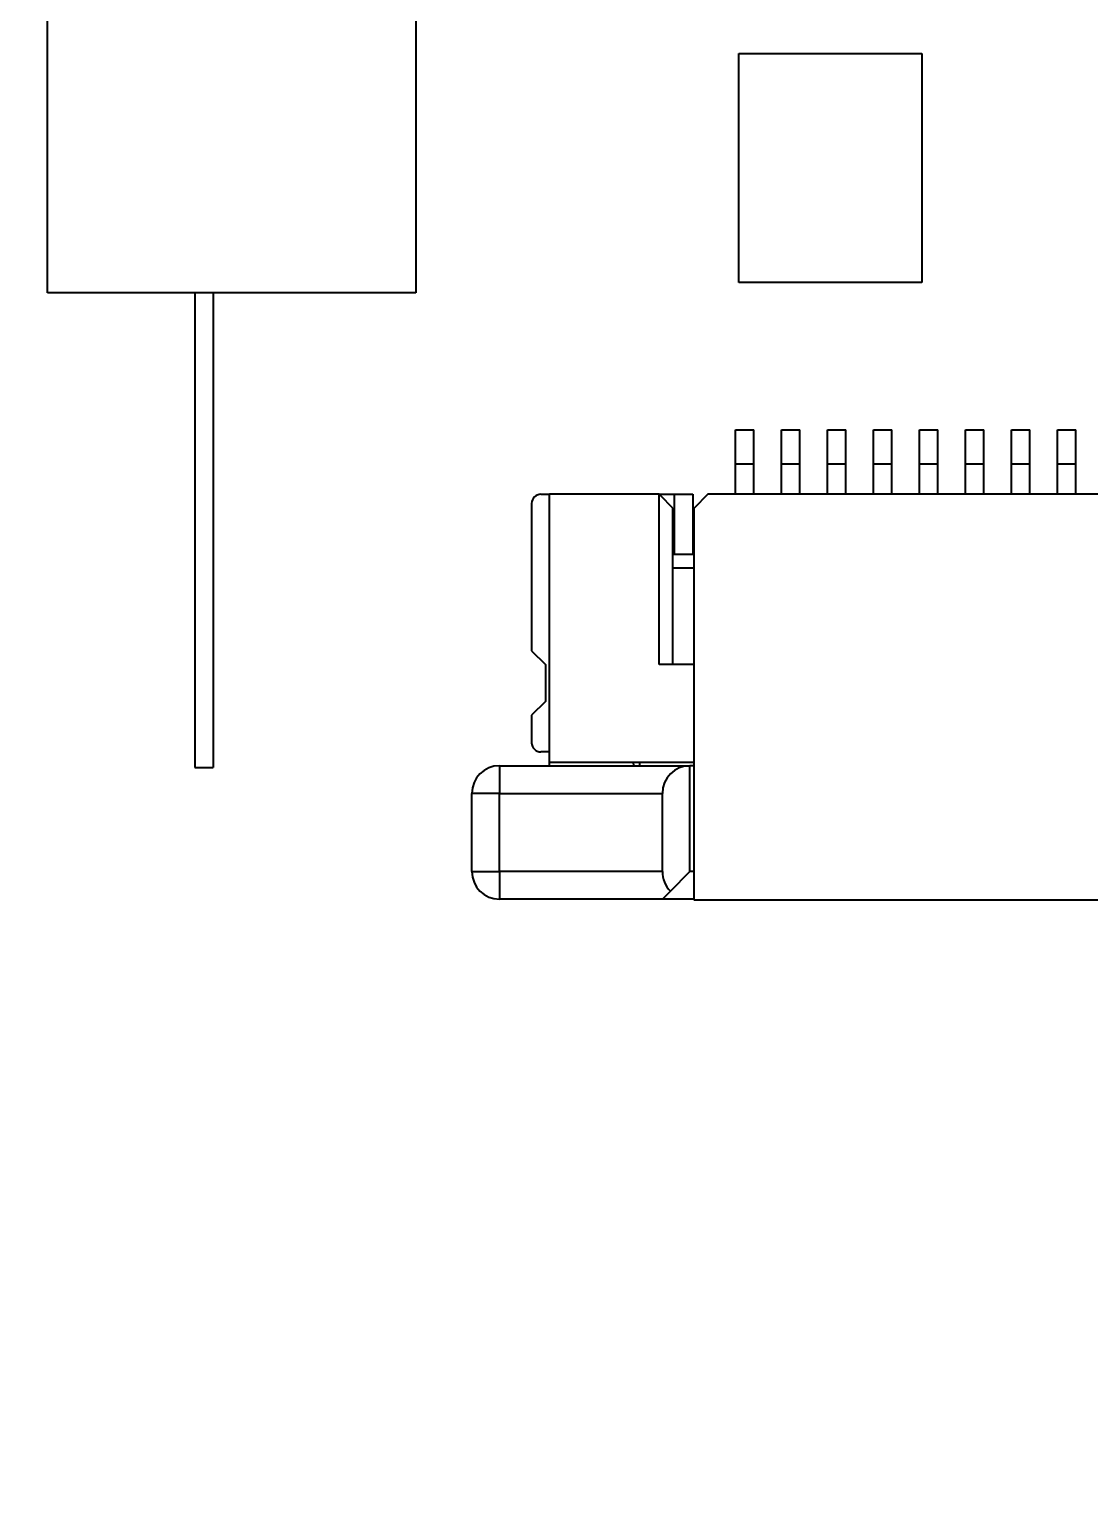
# Model space of a CAD drawing. Header units: millimetres. Extents: x 15 to 205, y 5 to 292.
# Drawn here: x 120.2 to 131.72, y 188.29 to 204.16 of the extents above; entities that cross this region are included whole.
import ezdxf

# ---------------------------------------------------------------- set-up
doc = ezdxf.new("R2010")
doc.units = ezdxf.units.MM
doc.layers.add('Geometries', color=7, linetype='Continuous')

msp = doc.modelspace()

# ---------------------------------------------------------------- linework, layer by layer
at = {"layer": 'Geometries', "linetype": 'Continuous', "lineweight": 40}
for p, q in [((120.4, 201.295), (120.4, 205.295)), ((124.4, 205.295), (124.4, 201.295)), ((127.91, 201.405), (127.91, 203.895)), ((127.91, 203.895), (129.9, 203.895)), ((129.9, 203.895), (129.9, 201.405)), ((122, 201.295), (120.4, 201.295)), ((122.2, 201.295), (122, 201.295)), ((122, 201.295), (122, 196.135)), ((124.4, 201.295), (122.2, 201.295)), ((122.2, 201.295), (122.2, 196.135)), ((129.9, 201.405), (127.91, 201.405)), ((127.875, 199.805), (128.075, 199.805)), ((127.875, 199.435), (127.875, 199.805)), ((128.075, 199.435), (128.075, 199.805)), ((128.375, 199.805), (128.575, 199.805)), ((128.375, 199.435), (128.375, 199.805)), ((128.575, 199.435), (128.575, 199.805)), ((128.875, 199.435), (128.875, 199.805)), ((128.875, 199.805), (129.075, 199.805)), ((129.075, 199.435), (129.075, 199.805)), ((129.375, 199.435), (129.375, 199.805)), ((129.375, 199.805), (129.575, 199.805)), ((129.575, 199.435), (129.575, 199.805)), ((129.875, 199.435), (129.875, 199.805)), ((129.875, 199.805), (130.075, 199.805)), ((130.075, 199.435), (130.075, 199.805)), ((130.375, 199.435), (130.375, 199.805)), ((130.375, 199.805), (130.575, 199.805)), ((130.575, 199.435), (130.575, 199.805)), ((130.875, 199.435), (130.875, 199.805)), ((130.875, 199.805), (131.075, 199.805)), ((131.075, 199.435), (131.075, 199.805)), ((131.375, 199.805), (131.575, 199.805)), ((131.375, 199.435), (131.375, 199.805)), ((131.575, 199.435), (131.575, 199.805)), ((127.875, 199.105), (127.875, 199.435)), ((127.875, 199.435), (128.075, 199.435)), ((128.075, 199.105), (128.075, 199.435)), ((128.375, 199.435), (128.575, 199.435)), ((128.375, 199.105), (128.375, 199.435)), ((128.575, 199.105), (128.575, 199.435)), ((128.875, 199.105), (128.875, 199.435)), ((128.875, 199.435), (129.075, 199.435)), ((129.075, 199.105), (129.075, 199.435)), ((129.375, 199.435), (129.575, 199.435)), ((129.375, 199.105), (129.375, 199.435)), ((129.575, 199.105), (129.575, 199.435)), ((129.875, 199.105), (129.875, 199.435)), ((129.875, 199.435), (130.075, 199.435)), ((130.075, 199.105), (130.075, 199.435)), ((130.375, 199.105), (130.375, 199.435)), ((130.375, 199.435), (130.575, 199.435)), ((130.575, 199.105), (130.575, 199.435)), ((130.875, 199.105), (130.875, 199.435)), ((130.875, 199.435), (131.075, 199.435)), ((131.075, 199.105), (131.075, 199.435)), ((131.375, 199.435), (131.575, 199.435)), ((131.375, 199.105), (131.375, 199.435)), ((131.575, 199.105), (131.575, 199.435)), ((125.76, 199.105), (125.855, 199.105)), ((127.045, 199.105), (125.855, 199.105)), ((125.855, 196.305), (125.855, 199.105)), ((127.045, 199.105), (127.059, 199.105)), ((127.059, 199.091), (127.045, 199.105)), ((127.045, 197.255), (127.045, 199.105)), ((127.059, 199.105), (127.21, 199.105)), ((127.059, 199.105), (127.059, 199.091)), ((127.195, 198.955), (127.059, 199.091)), ((127.21, 199.105), (127.41, 199.105)), ((127.21, 199.105), (127.21, 198.455)), ((127.41, 199.105), (127.41, 198.455)), ((127.575, 199.105), (127.425, 198.955)), ((127.875, 199.105), (127.575, 199.105)), ((128.075, 199.105), (127.875, 199.105)), ((128.375, 199.105), (128.075, 199.105)), ((128.575, 199.105), (128.375, 199.105)), ((128.875, 199.105), (128.575, 199.105)), ((129.075, 199.105), (128.875, 199.105)), ((129.375, 199.105), (129.075, 199.105)), ((129.575, 199.105), (129.375, 199.105)), ((129.875, 199.105), (129.575, 199.105)), ((130.075, 199.105), (129.875, 199.105)), ((130.375, 199.105), (130.075, 199.105)), ((130.575, 199.105), (130.375, 199.105)), ((130.875, 199.105), (130.575, 199.105)), ((131.075, 199.105), (130.875, 199.105)), ((131.375, 199.105), (131.075, 199.105)), ((131.575, 199.105), (131.375, 199.105)), ((131.875, 199.105), (131.575, 199.105)), ((125.66, 199.005), (125.66, 197.405)), ((127.195, 198.455), (127.195, 198.955)), ((127.425, 198.455), (127.425, 198.955)), ((127.195, 198.455), (127.21, 198.455)), ((127.195, 198.305), (127.195, 198.455)), ((127.21, 198.455), (127.41, 198.455)), ((127.41, 198.455), (127.425, 198.455)), ((127.425, 198.305), (127.425, 198.455)), ((127.195, 198.305), (127.425, 198.305)), ((127.195, 197.255), (127.195, 198.305)), ((127.425, 197.255), (127.425, 198.305)), ((125.66, 197.405), (125.81, 197.255)), ((125.81, 197.255), (125.81, 196.855)), ((127.195, 197.255), (127.045, 197.255)), ((127.425, 197.255), (127.195, 197.255)), ((127.425, 196.195), (127.425, 197.255)), ((125.81, 196.855), (125.66, 196.705)), ((125.66, 196.705), (125.66, 196.405)), ((125.855, 196.305), (125.76, 196.305)), ((125.855, 196.195), (125.855, 196.305)), ((125.855, 196.155), (125.855, 196.195)), ((125.855, 196.195), (126.765, 196.195)), ((126.772, 196.155), (126.765, 196.195)), ((126.765, 196.195), (126.835, 196.195)), ((126.835, 196.155), (126.835, 196.195)), ((126.835, 196.195), (127.425, 196.195)), ((127.425, 196.155), (127.425, 196.195)), ((122, 196.135), (122.2, 196.135)), ((125.31, 196.155), (125.855, 196.155)), ((125.31, 196.155), (125.31, 195.855)), ((125.855, 196.155), (126.772, 196.155)), ((126.772, 196.155), (126.835, 196.155)), ((126.835, 196.155), (127.38, 196.155)), ((127.425, 196.155), (127.38, 196.155)), ((127.38, 195.005), (127.38, 196.155)), ((127.425, 195.005), (127.425, 196.155)), ((125.31, 195.855), (125.01, 195.855)), ((125.01, 195.005), (125.01, 195.855)), ((125.31, 195.005), (125.31, 195.855)), ((125.31, 195.855), (127.08, 195.855)), ((127.08, 195.005), (127.08, 195.855)), ((125.01, 195.005), (125.31, 195.005)), ((125.31, 195.005), (125.31, 194.705)), ((127.08, 195.005), (125.31, 195.005)), ((127.168, 194.793), (127.38, 195.005)), ((127.425, 195.005), (127.38, 195.005)), ((127.425, 194.705), (127.425, 195.005)), ((127.168, 194.793), (127.08, 194.705)), ((127.08, 194.705), (125.31, 194.705)), ((127.425, 194.705), (127.08, 194.705)), ((127.425, 194.695), (127.425, 194.705)), ((139.025, 194.695), (127.425, 194.695))]:
    msp.add_line(p, q, dxfattribs=at)
for centre, radius in [((110, 199.295), 60), ((109.942, 199.31), 50.2)]:
    msp.add_circle(centre, radius, dxfattribs=at)
for centre, radius, start, end in [((109.942, 199.31), 50, 309.6552, 230.1492), ((125.76, 199.005), 0.1, 90, 180), ((125.76, 196.405), 0.1, 180, 270), ((125.31, 195.855), 0.3, 90, 180), ((127.38, 195.855), 0.3, 90, 180), ((125.31, 195.005), 0.3, 180, 270), ((127.38, 195.005), 0.3, 180, 225)]:
    msp.add_arc(centre, radius, start, end, dxfattribs=at)

doc.saveas('drawing.dxf')
